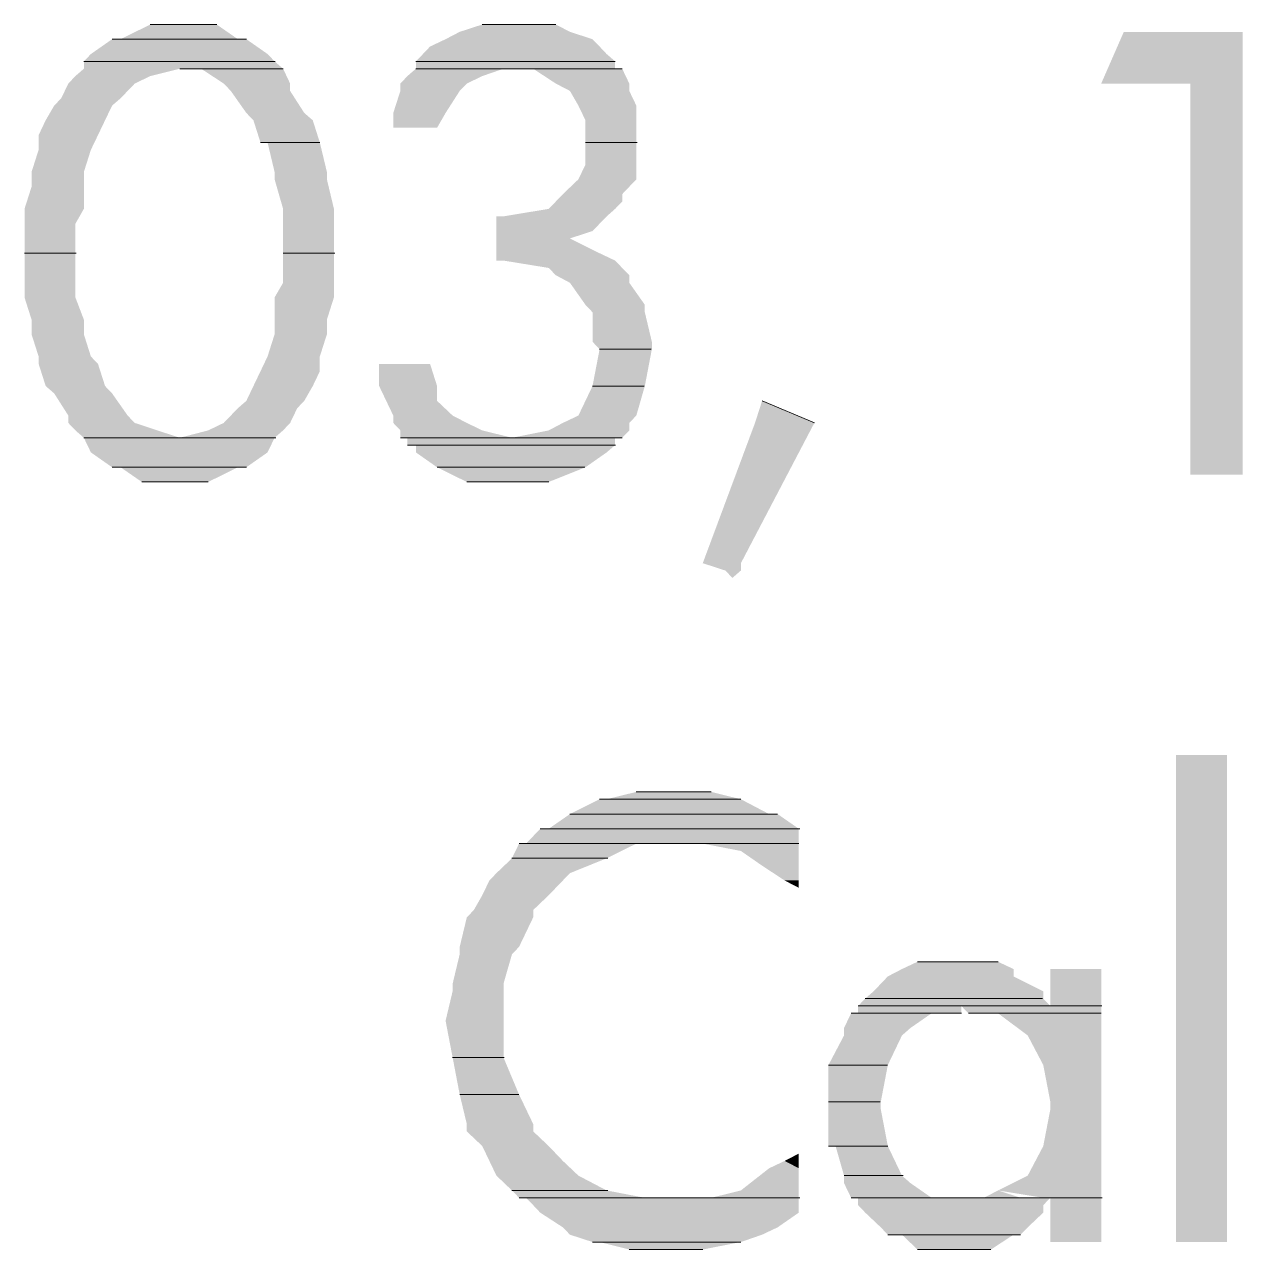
# Model space of a CAD drawing. Header units: inches. Extents: x 0.9 to 46, y 0.8 to 32.4.
# Drawn here: x 43.9393 to 44.2143, y 25.0745 to 25.3512 of the extents above; entities that cross this region are included whole.
import ezdxf

# ---------------------------------------------------------------- set-up
doc = ezdxf.new("R2010")
doc.units = ezdxf.units.IN
doc.header["$MEASUREMENT"] = 0
doc.layers.add('PDF_Geometry', color=7, linetype='Continuous')
doc.layers.add('PDF_Solid Fills', color=7, linetype='Continuous')

msp = doc.modelspace()

# ---------------------------------------------------------------- linework, layer by layer
at = {"layer": 'PDF_Geometry', "lineweight": 20}
for points in [[(43.96925, 25.35119), (43.96766, 25.35119), (43.98265, 25.35119)], [(43.97085, 25.35119), (43.96925, 25.35119), (43.97755, 25.35119)], [(43.96925, 25.35119), (43.98265, 25.35119)], [(43.97435, 25.35119), (43.97085, 25.35119), (43.97595, 25.35119)], [(43.97085, 25.35119), (43.97755, 25.35119)], [(44.04582, 25.35119), (44.04263, 25.35119), (44.05923, 25.35119)], [(44.05093, 25.35119), (44.04582, 25.35119), (44.05252, 25.35119)], [(44.04582, 25.35119), (44.05923, 25.35119)], [(43.96096, 25.34787), (43.95904, 25.34787), (43.98935, 25.34787)], [(43.96096, 25.34787), (43.98935, 25.34787)], [(43.95266, 25.34286), (43.99267, 25.34286)], [(43.95266, 25.34286), (43.99573, 25.34286), (43.99254, 25.34286)], [(43.99254, 25.34286), (43.99587, 25.34286)], [(44.02764, 25.34286), (44.03097, 25.34286)], [(44.02764, 25.34286), (44.07263, 25.34286)], [(44.02764, 25.34286), (44.07264, 25.34286)], [(44.02764, 25.34286), (44.03598, 25.34286)], [(44.02764, 25.34286), (44.03593, 25.34286)], [(43.97435, 25.3412), (43.99765, 25.3412)], [(43.97435, 25.3412), (43.99769, 25.3412)], [(44.02764, 25.3412), (44.04764, 25.3412)], [(44.02764, 25.3412), (44.05093, 25.3412), (44.04742, 25.3412)], [(44.05093, 25.3412), (44.07422, 25.3412)], [(44.05093, 25.3412), (44.07422, 25.3412)], [(43.99254, 25.32455), (44.00594, 25.32455)], [(43.99254, 25.32455), (44.00588, 25.32455)], [(44.06592, 25.32455), (44.07759, 25.32455)], [(44.06592, 25.32455), (44.07759, 25.32455)], [(43.93926, 25.29953), (43.95092, 25.29953)], [(43.93926, 25.29953), (43.95092, 25.29953)], [(43.99765, 25.29953), (44.00931, 25.29953)], [(43.99765, 25.29953), (44.00931, 25.29953)], [(44.06912, 25.27787), (44.08078, 25.27787)], [(44.06912, 25.27787), (44.08078, 25.27787)], [(44.06752, 25.26954), (44.07919, 25.26954)], [(44.06752, 25.26954), (44.07919, 25.26954)], [(44.10581, 25.26619), (44.11761, 25.26121), (44.11761, 25.26121)], [(43.95266, 25.25786), (43.956, 25.25786)], [(43.95266, 25.25786), (43.956, 25.25786)], [(43.95266, 25.25786), (43.97435, 25.25786), (43.95585, 25.25786)], [(43.95585, 25.25786), (43.95266, 25.25786), (43.99573, 25.25786)], [(43.97435, 25.25786), (43.95585, 25.25786), (43.99573, 25.25786)], [(43.95585, 25.25786), (43.99584, 25.25786)], [(43.97435, 25.25786), (43.99602, 25.25786)], [(44.02413, 25.25786), (44.05763, 25.25786)], [(44.02413, 25.25786), (44.05763, 25.25786)], [(44.02572, 25.25786), (44.05906, 25.25786)], [(44.02572, 25.25786), (44.05923, 25.25786)], [(44.02572, 25.2562), (44.06406, 25.2562)], [(44.02572, 25.2562), (44.06433, 25.2562)], [(44.02572, 25.2562), (44.07263, 25.2562)], [(44.02572, 25.2562), (44.07263, 25.2562)], [(44.04933, 25.25786), (44.07263, 25.25786)], [(44.04933, 25.25786), (44.07422, 25.25786), (44.07263, 25.25786)], [(44.05763, 25.25786), (44.07263, 25.25786)], [(44.05763, 25.25786), (44.07264, 25.25786)], [(44.06082, 25.2562), (44.07263, 25.2562)], [(44.06082, 25.2562), (44.0725, 25.2562)], [(44.06433, 25.2562), (44.07267, 25.2562)], [(43.95904, 25.25119), (43.98744, 25.25119)], [(43.95904, 25.25119), (43.98935, 25.25119), (43.98744, 25.25119)], [(44.03242, 25.25119), (44.06576, 25.25119)], [(44.03242, 25.25119), (44.06576, 25.25119)], [(43.96574, 25.24788), (43.97914, 25.24788)], [(43.96574, 25.24788), (43.98074, 25.24788), (43.97914, 25.24788)], [(43.96925, 25.24788), (43.97595, 25.24788)], [(43.96925, 25.24788), (43.97914, 25.24788), (43.97595, 25.24788)], [(43.97244, 25.24788), (43.97595, 25.24788), (43.97435, 25.24788)], [(44.03913, 25.24788), (44.04912, 25.24788)], [(44.03913, 25.24788), (44.05763, 25.24788), (44.04933, 25.24788)], [(44.07071, 25.17622), (44.06912, 25.17622), (44.10102, 25.17622)], [(44.07071, 25.17622), (44.10071, 25.17622)], [(44.08571, 25.17788), (44.07741, 25.17788), (44.09081, 25.17788)], [(44.07741, 25.17788), (44.09408, 25.17788)], [(44.07741, 25.17788), (44.09432, 25.17788)], [(44.06242, 25.17287), (44.10909, 25.17287)], [(44.06242, 25.17287), (44.10932, 25.17287)], [(44.05763, 25.16955), (44.05571, 25.16955), (44.1141, 25.16955)], [(44.05763, 25.16955), (44.1143, 25.16955)], [(44.05252, 25.1662), (44.05093, 25.1662), (44.07741, 25.1662)], [(44.05252, 25.1662), (44.08252, 25.1662)], [(44.05252, 25.1662), (44.08571, 25.1662), (44.08252, 25.1662)], [(44.05252, 25.1662), (44.08252, 25.1662), (44.07741, 25.1662)], [(44.08571, 25.1662), (44.1141, 25.1662)], [(44.08571, 25.1662), (44.11405, 25.1662)], [(44.04933, 25.16288), (44.07101, 25.16288)], [(44.04933, 25.16288), (44.07101, 25.16288)], [(44.1425, 25.13952), (44.1409, 25.13952), (44.15909, 25.13952)], [(44.14601, 25.13952), (44.1425, 25.13952), (44.1543, 25.13952)], [(44.1425, 25.13952), (44.15909, 25.13952)], [(44.1492, 25.13952), (44.14601, 25.13952), (44.15239, 25.13952)], [(44.14601, 25.13952), (44.1543, 25.13952)], [(44.1275, 25.12954), (44.15085, 25.12954)], [(44.1275, 25.12954), (44.1709, 25.12954), (44.1508, 25.12954)], [(44.1291, 25.1312), (44.1691, 25.1312)], [(44.1291, 25.1312), (44.1691, 25.1312)], [(44.1709, 25.12954), (44.1508, 25.12954), (44.18238, 25.12954)], [(44.1709, 25.12954), (44.18256, 25.12954)], [(44.1275, 25.12788), (44.12591, 25.12788), (44.14409, 25.12788)], [(44.1275, 25.12788), (44.1508, 25.12788), (44.14409, 25.12788)], [(44.15239, 25.12788), (44.18238, 25.12788)], [(44.15239, 25.12788), (44.18239, 25.12788)], [(44.03593, 25.11789), (44.0476, 25.11789)], [(44.03593, 25.11789), (44.0476, 25.11789)], [(44.1208, 25.1162), (44.13413, 25.1162)], [(44.1208, 25.1162), (44.13413, 25.1162)], [(44.03753, 25.10953), (44.05087, 25.10953)], [(44.03753, 25.10953), (44.05087, 25.10953)], [(44.1208, 25.10787), (44.13247, 25.10787)], [(44.1208, 25.10787), (44.13247, 25.10787)], [(44.1208, 25.09789), (44.1342, 25.09789)], [(44.1208, 25.09789), (44.13413, 25.09789)], [(44.12431, 25.09122), (44.13765, 25.09122)], [(44.12431, 25.09122), (44.13765, 25.09122)], [(44.04933, 25.08787), (44.07101, 25.08787)], [(44.04933, 25.08787), (44.07101, 25.08787)], [(44.05093, 25.08621), (44.08411, 25.08621)], [(44.05093, 25.08621), (44.08411, 25.08621)], [(44.05252, 25.08621), (44.08252, 25.08621)], [(44.05252, 25.08621), (44.08411, 25.08621), (44.08252, 25.08621)], [(44.08411, 25.08621), (44.08252, 25.08621), (44.1141, 25.08621)], [(44.09432, 25.08621), (44.08411, 25.08621), (44.1141, 25.08621)], [(44.08411, 25.08621), (44.11411, 25.08621)], [(44.09432, 25.08621), (44.11433, 25.08621)], [(44.12591, 25.08621), (44.1508, 25.08621)], [(44.12591, 25.08621), (44.1508, 25.08621)], [(44.15239, 25.08621), (44.1508, 25.08621), (44.1709, 25.08621)], [(44.1543, 25.08621), (44.15239, 25.08621), (44.1709, 25.08621)], [(44.15239, 25.08621), (44.17072, 25.08621)], [(44.15239, 25.08621), (44.17072, 25.08621)], [(44.15239, 25.08621), (44.17072, 25.08621)], [(44.1559, 25.08621), (44.1543, 25.08621), (44.1693, 25.08621)], [(44.1543, 25.08621), (44.1709, 25.08621)], [(44.1559, 25.08621), (44.1693, 25.08621)], [(44.1693, 25.08621), (44.18238, 25.08621)], [(44.1693, 25.08621), (44.18262, 25.08621)], [(44.1709, 25.08621), (44.18256, 25.08621)], [(44.1709, 25.08621), (44.18256, 25.08621)], [(44.06752, 25.07622), (44.10102, 25.07622)], [(44.06752, 25.07622), (44.10086, 25.07622)], [(44.1342, 25.07788), (44.1626, 25.07788)], [(44.1342, 25.07788), (44.16419, 25.07788), (44.1626, 25.07788)], [(44.07582, 25.07453), (44.09081, 25.07453)], [(44.07582, 25.07453), (44.09241, 25.07453), (44.09081, 25.07453)], [(44.07933, 25.07453), (44.09081, 25.07453), (44.08571, 25.07453)], [(44.1409, 25.07453), (44.1543, 25.07453)], [(44.1409, 25.07453), (44.15749, 25.07453), (44.1543, 25.07453)], [(44.1476, 25.07453), (44.1543, 25.07453), (44.1492, 25.07453)]]:
    msp.add_lwpolyline(points, close=True, dxfattribs=at)
at = {"layer": 'PDF_Solid Fills', "lineweight": 20, "transparency": 33554559}
for points in [[(43.96766, 25.35119), (43.96096, 25.34787), (43.98744, 25.34787)], [(43.96766, 25.35119), (43.98265, 25.35119), (43.98744, 25.34787)], [(44.04263, 25.35119), (44.03753, 25.34953), (44.06242, 25.34953)], [(44.04263, 25.35119), (44.05923, 25.35119), (44.06242, 25.34953)], [(43.95904, 25.34787), (43.95425, 25.34452), (43.99414, 25.34452)], [(43.95904, 25.34787), (43.98935, 25.34787), (43.99414, 25.34452)], [(44.03434, 25.34787), (44.03083, 25.34621), (44.06912, 25.34621)], [(44.03753, 25.34953), (44.03434, 25.34787), (44.06752, 25.34787)], [(44.03434, 25.34787), (44.06752, 25.34787), (44.06912, 25.34621)], [(44.03753, 25.34953), (44.06242, 25.34953), (44.06752, 25.34787)], [(44.18749, 25.34953), (44.18238, 25.33785), (44.21429, 25.33785)], [(44.18749, 25.34953), (44.21429, 25.34953), (44.21429, 25.33785)], [(43.95425, 25.34452), (43.95266, 25.34286), (43.99573, 25.34286)], [(43.95425, 25.34452), (43.99414, 25.34452), (43.99573, 25.34286)], [(44.02923, 25.34452), (44.02764, 25.34286), (44.07263, 25.34286)], [(44.03083, 25.34621), (44.02923, 25.34452), (44.07071, 25.34452)], [(44.02923, 25.34452), (44.07071, 25.34452), (44.07263, 25.34286)], [(44.03083, 25.34621), (44.06912, 25.34621), (44.07071, 25.34452)], [(43.95266, 25.34286), (43.95266, 25.3412), (43.97435, 25.3412)], [(43.95266, 25.34286), (43.99254, 25.34286), (43.97435, 25.3412)], [(43.99254, 25.34286), (43.97435, 25.3412), (43.99765, 25.3412)], [(43.99254, 25.34286), (43.99573, 25.34286), (43.99765, 25.3412)], [(44.02764, 25.34286), (44.02764, 25.3412), (44.05093, 25.3412)], [(44.02764, 25.34286), (44.03593, 25.34286), (44.05093, 25.3412)], [(44.03593, 25.34286), (44.05093, 25.3412), (44.07263, 25.3412)], [(44.03593, 25.34286), (44.07263, 25.34286), (44.07263, 25.3412)], [(43.95075, 25.33954), (43.94915, 25.33785), (43.96415, 25.33785)], [(43.95266, 25.3412), (43.95075, 25.33954), (43.96766, 25.33954)], [(43.95075, 25.33954), (43.96766, 25.33954), (43.96415, 25.33785)], [(43.95266, 25.3412), (43.97435, 25.3412), (43.96766, 25.33954)], [(43.97914, 25.3412), (43.98425, 25.33785), (43.99924, 25.33785)], [(43.97914, 25.3412), (43.99765, 25.3412), (43.99924, 25.33785)], [(44.02572, 25.33954), (44.02413, 25.33785), (44.03913, 25.33785)], [(44.02764, 25.3412), (44.02572, 25.33954), (44.04263, 25.33954)], [(44.02572, 25.33954), (44.04263, 25.33954), (44.03913, 25.33785)], [(44.02764, 25.3412), (44.04742, 25.3412), (44.04263, 25.33954)], [(44.05412, 25.3412), (44.05923, 25.33785), (44.07582, 25.33785)], [(44.05412, 25.3412), (44.07422, 25.3412), (44.07582, 25.33785)], [(43.94915, 25.33785), (43.94756, 25.33453), (43.96096, 25.33453)], [(43.94915, 25.33785), (43.96415, 25.33785), (43.96096, 25.33453)], [(43.98425, 25.33785), (43.98584, 25.33619), (43.99924, 25.33619)], [(43.98425, 25.33785), (43.99924, 25.33785), (43.99924, 25.33619)], [(43.98584, 25.33619), (43.98935, 25.33121), (44.00243, 25.33121)], [(43.98584, 25.33619), (43.99924, 25.33619), (44.00243, 25.33121)], [(44.02413, 25.33619), (44.02253, 25.33121), (44.03434, 25.33121)], [(44.02413, 25.33785), (44.02413, 25.33619), (44.03753, 25.33619)], [(44.02413, 25.33785), (44.03913, 25.33785), (44.03753, 25.33619)], [(44.02413, 25.33619), (44.03753, 25.33619), (44.03434, 25.33121)], [(44.05923, 25.33785), (44.06242, 25.33619), (44.07582, 25.33619)], [(44.05923, 25.33785), (44.07582, 25.33785), (44.07582, 25.33619)], [(44.06242, 25.33619), (44.06433, 25.33287), (44.07741, 25.33287)], [(44.06242, 25.33619), (44.07582, 25.33619), (44.07741, 25.33287)], [(44.20248, 25.33785), (44.20248, 25.24954), (44.21429, 25.24954)], [(44.20248, 25.33785), (44.21429, 25.33785), (44.21429, 25.24954)], [(43.94756, 25.33453), (43.94596, 25.33287), (43.95904, 25.33287)], [(43.94756, 25.33453), (43.96096, 25.33453), (43.95904, 25.33287)], [(43.94596, 25.33287), (43.94404, 25.32956), (43.95745, 25.32956)], [(43.94596, 25.33287), (43.95904, 25.33287), (43.95745, 25.32956)], [(43.98935, 25.33121), (43.99095, 25.32956), (44.00435, 25.32956)], [(43.98935, 25.33121), (44.00243, 25.33121), (44.00435, 25.32956)], [(44.02253, 25.33121), (44.02253, 25.32786), (44.03242, 25.32786)], [(44.02253, 25.33121), (44.03434, 25.33121), (44.03242, 25.32786)], [(44.06433, 25.33287), (44.06592, 25.32956), (44.07741, 25.32956)], [(44.06433, 25.33287), (44.07741, 25.33287), (44.07741, 25.32956)], [(43.94404, 25.32956), (43.94245, 25.32621), (43.95585, 25.32621)], [(43.94404, 25.32956), (43.95745, 25.32956), (43.95585, 25.32621)], [(43.99095, 25.32956), (43.99254, 25.32455), (44.00594, 25.32455)], [(43.99095, 25.32956), (44.00435, 25.32956), (44.00594, 25.32455)], [(44.06592, 25.32956), (44.06592, 25.32455), (44.07741, 25.32455)], [(44.06592, 25.32956), (44.07741, 25.32956), (44.07741, 25.32455)], [(43.94245, 25.32621), (43.94245, 25.32289), (43.95425, 25.32289)], [(43.94245, 25.32621), (43.95585, 25.32621), (43.95425, 25.32289)], [(43.94245, 25.32289), (43.94085, 25.31788), (43.95266, 25.31788)], [(43.94245, 25.32289), (43.95425, 25.32289), (43.95266, 25.31788)], [(43.99414, 25.32455), (43.99573, 25.31788), (44.00754, 25.31788)], [(43.99414, 25.32455), (44.00594, 25.32455), (44.00754, 25.31788)], [(44.06592, 25.32455), (44.06592, 25.31954), (44.07741, 25.31954)], [(44.06592, 25.32455), (44.07741, 25.32455), (44.07741, 25.31954)], [(44.06592, 25.31954), (44.06433, 25.31622), (44.07741, 25.31622)], [(44.06592, 25.31954), (44.07741, 25.31954), (44.07741, 25.31622)], [(43.94085, 25.31788), (43.94085, 25.31453), (43.95266, 25.31453)], [(43.94085, 25.31788), (43.95266, 25.31788), (43.95266, 25.31453)], [(43.99573, 25.31788), (43.99573, 25.31622), (44.00754, 25.31622)], [(43.99573, 25.31788), (44.00754, 25.31788), (44.00754, 25.31622)], [(43.94085, 25.31453), (43.93926, 25.30955), (43.95266, 25.30955)], [(43.94085, 25.31453), (43.95266, 25.31453), (43.95266, 25.30955)], [(43.99573, 25.31622), (43.99765, 25.30955), (44.00913, 25.30955)], [(43.99573, 25.31622), (44.00754, 25.31622), (44.00913, 25.30955)], [(44.06433, 25.31622), (44.06082, 25.31287), (44.07422, 25.31287)], [(44.06433, 25.31622), (44.07741, 25.31622), (44.07422, 25.31287)], [(44.05923, 25.31121), (44.05763, 25.30955), (44.07263, 25.30955)], [(44.06082, 25.31287), (44.05923, 25.31121), (44.07422, 25.31121)], [(44.05923, 25.31121), (44.07422, 25.31121), (44.07263, 25.30955)], [(44.06082, 25.31287), (44.07422, 25.31287), (44.07422, 25.31121)], [(43.93926, 25.30955), (43.93926, 25.3062), (43.95075, 25.3062)], [(43.93926, 25.30955), (43.95266, 25.30955), (43.95075, 25.3062)], [(43.99765, 25.30955), (43.99765, 25.3062), (44.00913, 25.3062)], [(43.99765, 25.30955), (44.00913, 25.30955), (44.00913, 25.3062)], [(44.05763, 25.30955), (44.04742, 25.30786), (44.07071, 25.30786)], [(44.05763, 25.30955), (44.07263, 25.30955), (44.07071, 25.30786)], [(43.93926, 25.3062), (43.93926, 25.29953), (43.95075, 25.29953)], [(43.93926, 25.3062), (43.95075, 25.3062), (43.95075, 25.29953)], [(43.99765, 25.3062), (43.99765, 25.29953), (44.00913, 25.29953)], [(43.99765, 25.3062), (44.00913, 25.3062), (44.00913, 25.29953)], [(44.04582, 25.30786), (44.04582, 25.30454), (44.06752, 25.30454)], [(44.04582, 25.30786), (44.07071, 25.30786), (44.06752, 25.30454)], [(44.04582, 25.30454), (44.04582, 25.30288), (44.06242, 25.30288)], [(44.04582, 25.30454), (44.06752, 25.30454), (44.06242, 25.30288)], [(44.04582, 25.30288), (44.04582, 25.29953), (44.06912, 25.29953)], [(44.04582, 25.30288), (44.06242, 25.30288), (44.06912, 25.29953)], [(43.93926, 25.29953), (43.93926, 25.29286), (43.95075, 25.29286)], [(43.93926, 25.29953), (43.95075, 25.29953), (43.95075, 25.29286)], [(43.99765, 25.29953), (43.99765, 25.29286), (44.00913, 25.29286)], [(43.99765, 25.29953), (44.00913, 25.29953), (44.00913, 25.29286)], [(44.04582, 25.29953), (44.04582, 25.29787), (44.07263, 25.29787)], [(44.04582, 25.29953), (44.06912, 25.29953), (44.07263, 25.29787)], [(44.04742, 25.29787), (44.05763, 25.29621), (44.07422, 25.29621)], [(44.04742, 25.29787), (44.07263, 25.29787), (44.07422, 25.29621)], [(44.05763, 25.29621), (44.05923, 25.29456), (44.07582, 25.29456)], [(44.05763, 25.29621), (44.07422, 25.29621), (44.07582, 25.29456)], [(44.05923, 25.29456), (44.06242, 25.29286), (44.07582, 25.29286)], [(44.05923, 25.29456), (44.07582, 25.29456), (44.07582, 25.29286)], [(43.93926, 25.29286), (43.93926, 25.28955), (43.95075, 25.28955)], [(43.93926, 25.29286), (43.95075, 25.29286), (43.95075, 25.28955)], [(43.99765, 25.29286), (43.99573, 25.28955), (44.00913, 25.28955)], [(43.99765, 25.29286), (44.00913, 25.29286), (44.00913, 25.28955)], [(44.06242, 25.29286), (44.06592, 25.28789), (44.07933, 25.28789)], [(44.06242, 25.29286), (44.07582, 25.29286), (44.07933, 25.28789)], [(43.93926, 25.28955), (43.94085, 25.28454), (43.95266, 25.28454)], [(43.93926, 25.28955), (43.95075, 25.28955), (43.95266, 25.28454)], [(43.99573, 25.28955), (43.99573, 25.28454), (44.00754, 25.28454)], [(43.99573, 25.28955), (44.00913, 25.28955), (44.00754, 25.28454)], [(44.06592, 25.28789), (44.06752, 25.2862), (44.07933, 25.2862)], [(44.06592, 25.28789), (44.07933, 25.28789), (44.07933, 25.2862)], [(43.94085, 25.28454), (43.94085, 25.28122), (43.95266, 25.28122)], [(43.94085, 25.28454), (43.95266, 25.28454), (43.95266, 25.28122)], [(43.99573, 25.28454), (43.99573, 25.28122), (44.00754, 25.28122)], [(43.99573, 25.28454), (44.00754, 25.28454), (44.00754, 25.28122)], [(44.06752, 25.2862), (44.06752, 25.27953), (44.08092, 25.27953)], [(44.06752, 25.2862), (44.07933, 25.2862), (44.08092, 25.27953)], [(43.94085, 25.28122), (43.94245, 25.27621), (43.95425, 25.27621)], [(43.94085, 25.28122), (43.95266, 25.28122), (43.95425, 25.27621)], [(43.99573, 25.28122), (43.99414, 25.27621), (44.00594, 25.27621)], [(43.99573, 25.28122), (44.00754, 25.28122), (44.00594, 25.27621)], [(44.06752, 25.27953), (44.06912, 25.27787), (44.08092, 25.27787)], [(44.06752, 25.27953), (44.08092, 25.27953), (44.08092, 25.27787)], [(43.94245, 25.27621), (43.94245, 25.27455), (43.95585, 25.27455)], [(43.94245, 25.27621), (43.95425, 25.27621), (43.95585, 25.27455)], [(43.99414, 25.27621), (43.99254, 25.27286), (44.00594, 25.27286)], [(43.99414, 25.27621), (44.00594, 25.27621), (44.00594, 25.27286)], [(44.06912, 25.27787), (44.06752, 25.26954), (44.07933, 25.26954)], [(44.06912, 25.27787), (44.08092, 25.27787), (44.07933, 25.26954)], [(43.94245, 25.27455), (43.94404, 25.26954), (43.95745, 25.26954)], [(43.94245, 25.27455), (43.95585, 25.27455), (43.95745, 25.26954)], [(43.99254, 25.27286), (43.99095, 25.26954), (44.00435, 25.26954)], [(43.99254, 25.27286), (44.00594, 25.27286), (44.00435, 25.26954)], [(44.01934, 25.27455), (44.01934, 25.26954), (44.03242, 25.26954)], [(44.01934, 25.27455), (44.03083, 25.27455), (44.03242, 25.26954)], [(43.94404, 25.26954), (43.94596, 25.26788), (43.95904, 25.26788)], [(43.94404, 25.26954), (43.95745, 25.26954), (43.95904, 25.26788)], [(43.94596, 25.26788), (43.94915, 25.26287), (43.96255, 25.26287)], [(43.94596, 25.26788), (43.95904, 25.26788), (43.96255, 25.26287)], [(43.99095, 25.26954), (43.98935, 25.26619), (44.00243, 25.26619)], [(43.99095, 25.26954), (44.00435, 25.26954), (44.00243, 25.26619)], [(44.01934, 25.26954), (44.02094, 25.26619), (44.03242, 25.26619)], [(44.01934, 25.26954), (44.03242, 25.26954), (44.03242, 25.26619)], [(44.06752, 25.26954), (44.06433, 25.26287), (44.07741, 25.26287)], [(44.06752, 25.26954), (44.07933, 25.26954), (44.07741, 25.26287)], [(43.98744, 25.26453), (43.98425, 25.26121), (43.99924, 25.26121)], [(43.98935, 25.26619), (43.98744, 25.26453), (44.00084, 25.26453)], [(43.98744, 25.26453), (44.00084, 25.26453), (43.99924, 25.26121)], [(43.98935, 25.26619), (44.00243, 25.26619), (44.00084, 25.26453)], [(44.02094, 25.26619), (44.02253, 25.26287), (44.03593, 25.26287)], [(44.02094, 25.26619), (44.03242, 25.26619), (44.03593, 25.26287)], [(44.10581, 25.26619), (44.10421, 25.26121), (44.11761, 25.26121)], [(43.94915, 25.26287), (43.94915, 25.26121), (43.96415, 25.26121)], [(43.94915, 25.26287), (43.96255, 25.26287), (43.96415, 25.26121)], [(44.02253, 25.26287), (44.02253, 25.26121), (44.03913, 25.26121)], [(44.02253, 25.26287), (44.03593, 25.26287), (44.03913, 25.26121)], [(44.06433, 25.26287), (44.06082, 25.26121), (44.07582, 25.26121)], [(44.06433, 25.26287), (44.07741, 25.26287), (44.07582, 25.26121)], [(43.94915, 25.26121), (43.95075, 25.25952), (43.96925, 25.25952)], [(43.94915, 25.26121), (43.96415, 25.26121), (43.96925, 25.25952)], [(43.95075, 25.25952), (43.95266, 25.25786), (43.97435, 25.25786)], [(43.95075, 25.25952), (43.96925, 25.25952), (43.97435, 25.25786)], [(43.98074, 25.25952), (43.97435, 25.25786), (43.99573, 25.25786)], [(43.98425, 25.26121), (43.98074, 25.25952), (43.99765, 25.25952)], [(43.98074, 25.25952), (43.99765, 25.25952), (43.99573, 25.25786)], [(43.98425, 25.26121), (43.99924, 25.26121), (43.99765, 25.25952)], [(44.02253, 25.26121), (44.02413, 25.25952), (44.04263, 25.25952)], [(44.02253, 25.26121), (44.03913, 25.26121), (44.04263, 25.25952)], [(44.02413, 25.25952), (44.02413, 25.25786), (44.04933, 25.25786)], [(44.02413, 25.25952), (44.04263, 25.25952), (44.04933, 25.25786)], [(44.05763, 25.25952), (44.04933, 25.25786), (44.07422, 25.25786)], [(44.06082, 25.26121), (44.05763, 25.25952), (44.07582, 25.25952)], [(44.05763, 25.25952), (44.07582, 25.25952), (44.07422, 25.25786)], [(44.06082, 25.26121), (44.07582, 25.26121), (44.07582, 25.25952)], [(44.10421, 25.26121), (44.09241, 25.22953), (44.10102, 25.22953)], [(44.10421, 25.26121), (44.11761, 25.26121), (44.10102, 25.22953)], [(43.95266, 25.25786), (43.95425, 25.25455), (43.99414, 25.25455)], [(43.95266, 25.25786), (43.99573, 25.25786), (43.99414, 25.25455)], [(44.02572, 25.25786), (44.02572, 25.2562), (44.06082, 25.2562)], [(44.02572, 25.25786), (44.05923, 25.25786), (44.06082, 25.2562)], [(44.02764, 25.2562), (44.02764, 25.25455), (44.07071, 25.25455)], [(44.02764, 25.2562), (44.07263, 25.2562), (44.07071, 25.25455)], [(44.05923, 25.25786), (44.06082, 25.2562), (44.07263, 25.2562)], [(44.05923, 25.25786), (44.07263, 25.25786), (44.07263, 25.2562)], [(43.95425, 25.25455), (43.95904, 25.25119), (43.98935, 25.25119)], [(43.95425, 25.25455), (43.99414, 25.25455), (43.98935, 25.25119)], [(44.02764, 25.25455), (44.03242, 25.25119), (44.06592, 25.25119)], [(44.02764, 25.25455), (44.07071, 25.25455), (44.06592, 25.25119)], [(43.96096, 25.25119), (43.96574, 25.24788), (43.98074, 25.24788)], [(43.96096, 25.25119), (43.98744, 25.25119), (43.98074, 25.24788)], [(44.03242, 25.25119), (44.03913, 25.24788), (44.05763, 25.24788)], [(44.03242, 25.25119), (44.06592, 25.25119), (44.05763, 25.24788)], [(44.09241, 25.22953), (44.09751, 25.22787), (44.10102, 25.22787)], [(44.09241, 25.22953), (44.10102, 25.22953), (44.10102, 25.22787)], [(44.09751, 25.22787), (44.10102, 25.22787), (44.09911, 25.22621)], [(44.19929, 25.1862), (44.19929, 25.07622), (44.21078, 25.07622)], [(44.19929, 25.1862), (44.21078, 25.1862), (44.21078, 25.07622)], [(44.06912, 25.17622), (44.06242, 25.17287), (44.1074, 25.17287)], [(44.06912, 25.17622), (44.10102, 25.17622), (44.1074, 25.17287)], [(44.07741, 25.17788), (44.07071, 25.17622), (44.10102, 25.17622)], [(44.07741, 25.17788), (44.09432, 25.17788), (44.10102, 25.17622)], [(44.06242, 25.17287), (44.05763, 25.16955), (44.1141, 25.16955)], [(44.06242, 25.17287), (44.10932, 25.17287), (44.1141, 25.16955)], [(44.05571, 25.16955), (44.05252, 25.1662), (44.08571, 25.1662)], [(44.05571, 25.16955), (44.08571, 25.1662), (44.1141, 25.1662)], [(44.05571, 25.16955), (44.1141, 25.16955), (44.1141, 25.1662)], [(44.05093, 25.1662), (44.04933, 25.16288), (44.07071, 25.16288)], [(44.05093, 25.1662), (44.07741, 25.1662), (44.07071, 25.16288)], [(44.09241, 25.1662), (44.10102, 25.16454), (44.1141, 25.16454)], [(44.09241, 25.1662), (44.1141, 25.1662), (44.1141, 25.16454)], [(44.10102, 25.16454), (44.10581, 25.16122), (44.1141, 25.16122)], [(44.10102, 25.16454), (44.1141, 25.16454), (44.1141, 25.16122)], [(44.04933, 25.16288), (44.04582, 25.15953), (44.06242, 25.15953)], [(44.04933, 25.16288), (44.07071, 25.16288), (44.06242, 25.15953)], [(44.04582, 25.15953), (44.04423, 25.15787), (44.06082, 25.15787)], [(44.04582, 25.15953), (44.06242, 25.15953), (44.06082, 25.15787)], [(44.10581, 25.16122), (44.11091, 25.15787), (44.1141, 25.15787)], [(44.10581, 25.16122), (44.1141, 25.16122), (44.1141, 25.15787)], [(44.04423, 25.15787), (44.04263, 25.15455), (44.05763, 25.15455)], [(44.04423, 25.15787), (44.06082, 25.15787), (44.05763, 25.15455)], [(44.11091, 25.15787), (44.1141, 25.15787), (44.1141, 25.15621)], [(44.04263, 25.15455), (44.04072, 25.1512), (44.05412, 25.1512)], [(44.04263, 25.15455), (44.05763, 25.15455), (44.05412, 25.1512)], [(44.04072, 25.1512), (44.03913, 25.14954), (44.05412, 25.14954)], [(44.04072, 25.1512), (44.05412, 25.1512), (44.05412, 25.14954)], [(44.03913, 25.14954), (44.03753, 25.14288), (44.05093, 25.14288)], [(44.03913, 25.14954), (44.05412, 25.14954), (44.05093, 25.14288)], [(44.03753, 25.14288), (44.03753, 25.14122), (44.04933, 25.14122)], [(44.03753, 25.14288), (44.05093, 25.14288), (44.04933, 25.14122)], [(44.03753, 25.14122), (44.03593, 25.13455), (44.04742, 25.13455)], [(44.03753, 25.14122), (44.04933, 25.14122), (44.04742, 25.13455)], [(44.13739, 25.13787), (44.1342, 25.13621), (44.1626, 25.13621)], [(44.1409, 25.13952), (44.13739, 25.13787), (44.1626, 25.13787)], [(44.13739, 25.13787), (44.1626, 25.13787), (44.1626, 25.13621)], [(44.1409, 25.13952), (44.15909, 25.13952), (44.1626, 25.13787)], [(44.1709, 25.13787), (44.1709, 25.12954), (44.18238, 25.12954)], [(44.1709, 25.13787), (44.18238, 25.13787), (44.18238, 25.12954)], [(44.03593, 25.13455), (44.03593, 25.13286), (44.04742, 25.13286)], [(44.03593, 25.13455), (44.04742, 25.13455), (44.04742, 25.13286)], [(44.1342, 25.13621), (44.13101, 25.13286), (44.1693, 25.13286)], [(44.1342, 25.13621), (44.1626, 25.13621), (44.1693, 25.13286)], [(44.03593, 25.13286), (44.03434, 25.12619), (44.04742, 25.12619)], [(44.03593, 25.13286), (44.04742, 25.13286), (44.04742, 25.12619)], [(44.13101, 25.13286), (44.1291, 25.1312), (44.1693, 25.1312)], [(44.13101, 25.13286), (44.1693, 25.13286), (44.1693, 25.1312)], [(44.1291, 25.1312), (44.1275, 25.12954), (44.1709, 25.12954)], [(44.1275, 25.12954), (44.1275, 25.12788), (44.1508, 25.12788)], [(44.1275, 25.12954), (44.1508, 25.12954), (44.1508, 25.12788)], [(44.1291, 25.1312), (44.1693, 25.1312), (44.1709, 25.12954)], [(44.1508, 25.12954), (44.15239, 25.12788), (44.18238, 25.12788)], [(44.1508, 25.12954), (44.18238, 25.12954), (44.18238, 25.12788)], [(44.03434, 25.12619), (44.03593, 25.11789), (44.04742, 25.11789)], [(44.03434, 25.12619), (44.04742, 25.12619), (44.04742, 25.11789)], [(44.12591, 25.12788), (44.12431, 25.12456), (44.13931, 25.12456)], [(44.12591, 25.12788), (44.14409, 25.12788), (44.13931, 25.12456)], [(44.15909, 25.12788), (44.16579, 25.12287), (44.18238, 25.12287)], [(44.15909, 25.12788), (44.18238, 25.12788), (44.18238, 25.12287)], [(44.12431, 25.12456), (44.12431, 25.12287), (44.13739, 25.12287)], [(44.12431, 25.12456), (44.13931, 25.12456), (44.13739, 25.12287)], [(44.12431, 25.12287), (44.1208, 25.1162), (44.1342, 25.1162)], [(44.12431, 25.12287), (44.13739, 25.12287), (44.1342, 25.1162)], [(44.16579, 25.12287), (44.1693, 25.1162), (44.18238, 25.1162)], [(44.16579, 25.12287), (44.18238, 25.12287), (44.18238, 25.1162)], [(44.03593, 25.11789), (44.03753, 25.10953), (44.05093, 25.10953)], [(44.03593, 25.11789), (44.04742, 25.11789), (44.05093, 25.10953)], [(44.1208, 25.1162), (44.1208, 25.10787), (44.13261, 25.10787)], [(44.1208, 25.1162), (44.1342, 25.1162), (44.13261, 25.10787)], [(44.1693, 25.1162), (44.1709, 25.10787), (44.18238, 25.10787)], [(44.1693, 25.1162), (44.18238, 25.1162), (44.18238, 25.10787)], [(44.03753, 25.10953), (44.03913, 25.10287), (44.05412, 25.10287)], [(44.03753, 25.10953), (44.05093, 25.10953), (44.05412, 25.10287)], [(44.1208, 25.10787), (44.1208, 25.10622), (44.13261, 25.10622)], [(44.1208, 25.10787), (44.13261, 25.10787), (44.13261, 25.10622)], [(44.1709, 25.10787), (44.1709, 25.10622), (44.18238, 25.10622)], [(44.1709, 25.10787), (44.18238, 25.10787), (44.18238, 25.10622)], [(44.1208, 25.10622), (44.1208, 25.09789), (44.1342, 25.09789)], [(44.1208, 25.10622), (44.13261, 25.10622), (44.1342, 25.09789)], [(44.1709, 25.10622), (44.1693, 25.09789), (44.18238, 25.09789)], [(44.1709, 25.10622), (44.18238, 25.10622), (44.18238, 25.09789)], [(44.03913, 25.10287), (44.03913, 25.10121), (44.05412, 25.10121)], [(44.03913, 25.10287), (44.05412, 25.10287), (44.05412, 25.10121)], [(44.03913, 25.10121), (44.04263, 25.09789), (44.05763, 25.09789)], [(44.03913, 25.10121), (44.05412, 25.10121), (44.05763, 25.09789)], [(44.04263, 25.09789), (44.04423, 25.09454), (44.06082, 25.09454)], [(44.04263, 25.09789), (44.05763, 25.09789), (44.06082, 25.09454)], [(44.1141, 25.0962), (44.11091, 25.09454), (44.1141, 25.09454)], [(44.1224, 25.09789), (44.12431, 25.09122), (44.13739, 25.09122)], [(44.1224, 25.09789), (44.1342, 25.09789), (44.13739, 25.09122)], [(44.1693, 25.09789), (44.16579, 25.09122), (44.18238, 25.09122)], [(44.1693, 25.09789), (44.18238, 25.09789), (44.18238, 25.09122)], [(44.04423, 25.09454), (44.04582, 25.09122), (44.06433, 25.09122)], [(44.04423, 25.09454), (44.06082, 25.09454), (44.06433, 25.09122)], [(44.1074, 25.09288), (44.10102, 25.08787), (44.1141, 25.08787)], [(44.11091, 25.09454), (44.1074, 25.09288), (44.1141, 25.09288)], [(44.1074, 25.09288), (44.1141, 25.09288), (44.1141, 25.08787)], [(44.11091, 25.09454), (44.1141, 25.09454), (44.1141, 25.09288)], [(44.04582, 25.09122), (44.04933, 25.08787), (44.07071, 25.08787)], [(44.04582, 25.09122), (44.06433, 25.09122), (44.07071, 25.08787)], [(44.12431, 25.09122), (44.12431, 25.08953), (44.13931, 25.08953)], [(44.12431, 25.09122), (44.13739, 25.09122), (44.13931, 25.08953)], [(44.16579, 25.09122), (44.15909, 25.08787), (44.18238, 25.08787)], [(44.16579, 25.09122), (44.18238, 25.09122), (44.18238, 25.08787)], [(44.04933, 25.08787), (44.05093, 25.08621), (44.07933, 25.08621)], [(44.04933, 25.08787), (44.07071, 25.08787), (44.07933, 25.08621)], [(44.10102, 25.08787), (44.09432, 25.08621), (44.1141, 25.08621)], [(44.10102, 25.08787), (44.1141, 25.08787), (44.1141, 25.08621)], [(44.12431, 25.08953), (44.12591, 25.08621), (44.14409, 25.08621)], [(44.12431, 25.08953), (44.13931, 25.08953), (44.14409, 25.08621)], [(44.15909, 25.08787), (44.1559, 25.08621), (44.16419, 25.08621)], [(44.15909, 25.08787), (44.1693, 25.08621), (44.18238, 25.08621)], [(44.15909, 25.08787), (44.18238, 25.08787), (44.18238, 25.08621)], [(44.05252, 25.08621), (44.08252, 25.08621), (44.05412, 25.08455)], [(44.08252, 25.08621), (44.05412, 25.08455), (44.1141, 25.08455)], [(44.05412, 25.08455), (44.05571, 25.08286), (44.1141, 25.08286)], [(44.05412, 25.08455), (44.1141, 25.08455), (44.1141, 25.08286)], [(44.08252, 25.08621), (44.1141, 25.08621), (44.1141, 25.08455)], [(44.1275, 25.08621), (44.1275, 25.08455), (44.1342, 25.08455)], [(44.1275, 25.08621), (44.1508, 25.08621), (44.1342, 25.08455)], [(44.1275, 25.08455), (44.1342, 25.08455), (44.1291, 25.08286)], [(44.1342, 25.08455), (44.1291, 25.08286), (44.1693, 25.08286)], [(44.1508, 25.08621), (44.1342, 25.08455), (44.1693, 25.08455)], [(44.1342, 25.08455), (44.1693, 25.08455), (44.1693, 25.08286)], [(44.1508, 25.08621), (44.1709, 25.08621), (44.1693, 25.08455)], [(44.1709, 25.08621), (44.1709, 25.07622), (44.18238, 25.07622)], [(44.1709, 25.08621), (44.18238, 25.08621), (44.18238, 25.07622)], [(44.05571, 25.08286), (44.06082, 25.07954), (44.10932, 25.07954)], [(44.05571, 25.08286), (44.1141, 25.08286), (44.10932, 25.07954)], [(44.1291, 25.08286), (44.13261, 25.07954), (44.16579, 25.07954)], [(44.1291, 25.08286), (44.1693, 25.08286), (44.16579, 25.07954)], [(44.06082, 25.07954), (44.06242, 25.07788), (44.10581, 25.07788)], [(44.06082, 25.07954), (44.10932, 25.07954), (44.10581, 25.07788)], [(44.13261, 25.07954), (44.1342, 25.07788), (44.16419, 25.07788)], [(44.13261, 25.07954), (44.16579, 25.07954), (44.16419, 25.07788)], [(44.06242, 25.07788), (44.06752, 25.07622), (44.10102, 25.07622)], [(44.06242, 25.07788), (44.10581, 25.07788), (44.10102, 25.07622)], [(44.06912, 25.07622), (44.07582, 25.07453), (44.09241, 25.07453)], [(44.06912, 25.07622), (44.10102, 25.07622), (44.09241, 25.07453)], [(44.13739, 25.07788), (44.1409, 25.07453), (44.15749, 25.07453)], [(44.13739, 25.07788), (44.1626, 25.07788), (44.15749, 25.07453)]]:
    msp.add_solid(points, dxfattribs=at)

doc.saveas('drawing.dxf')
